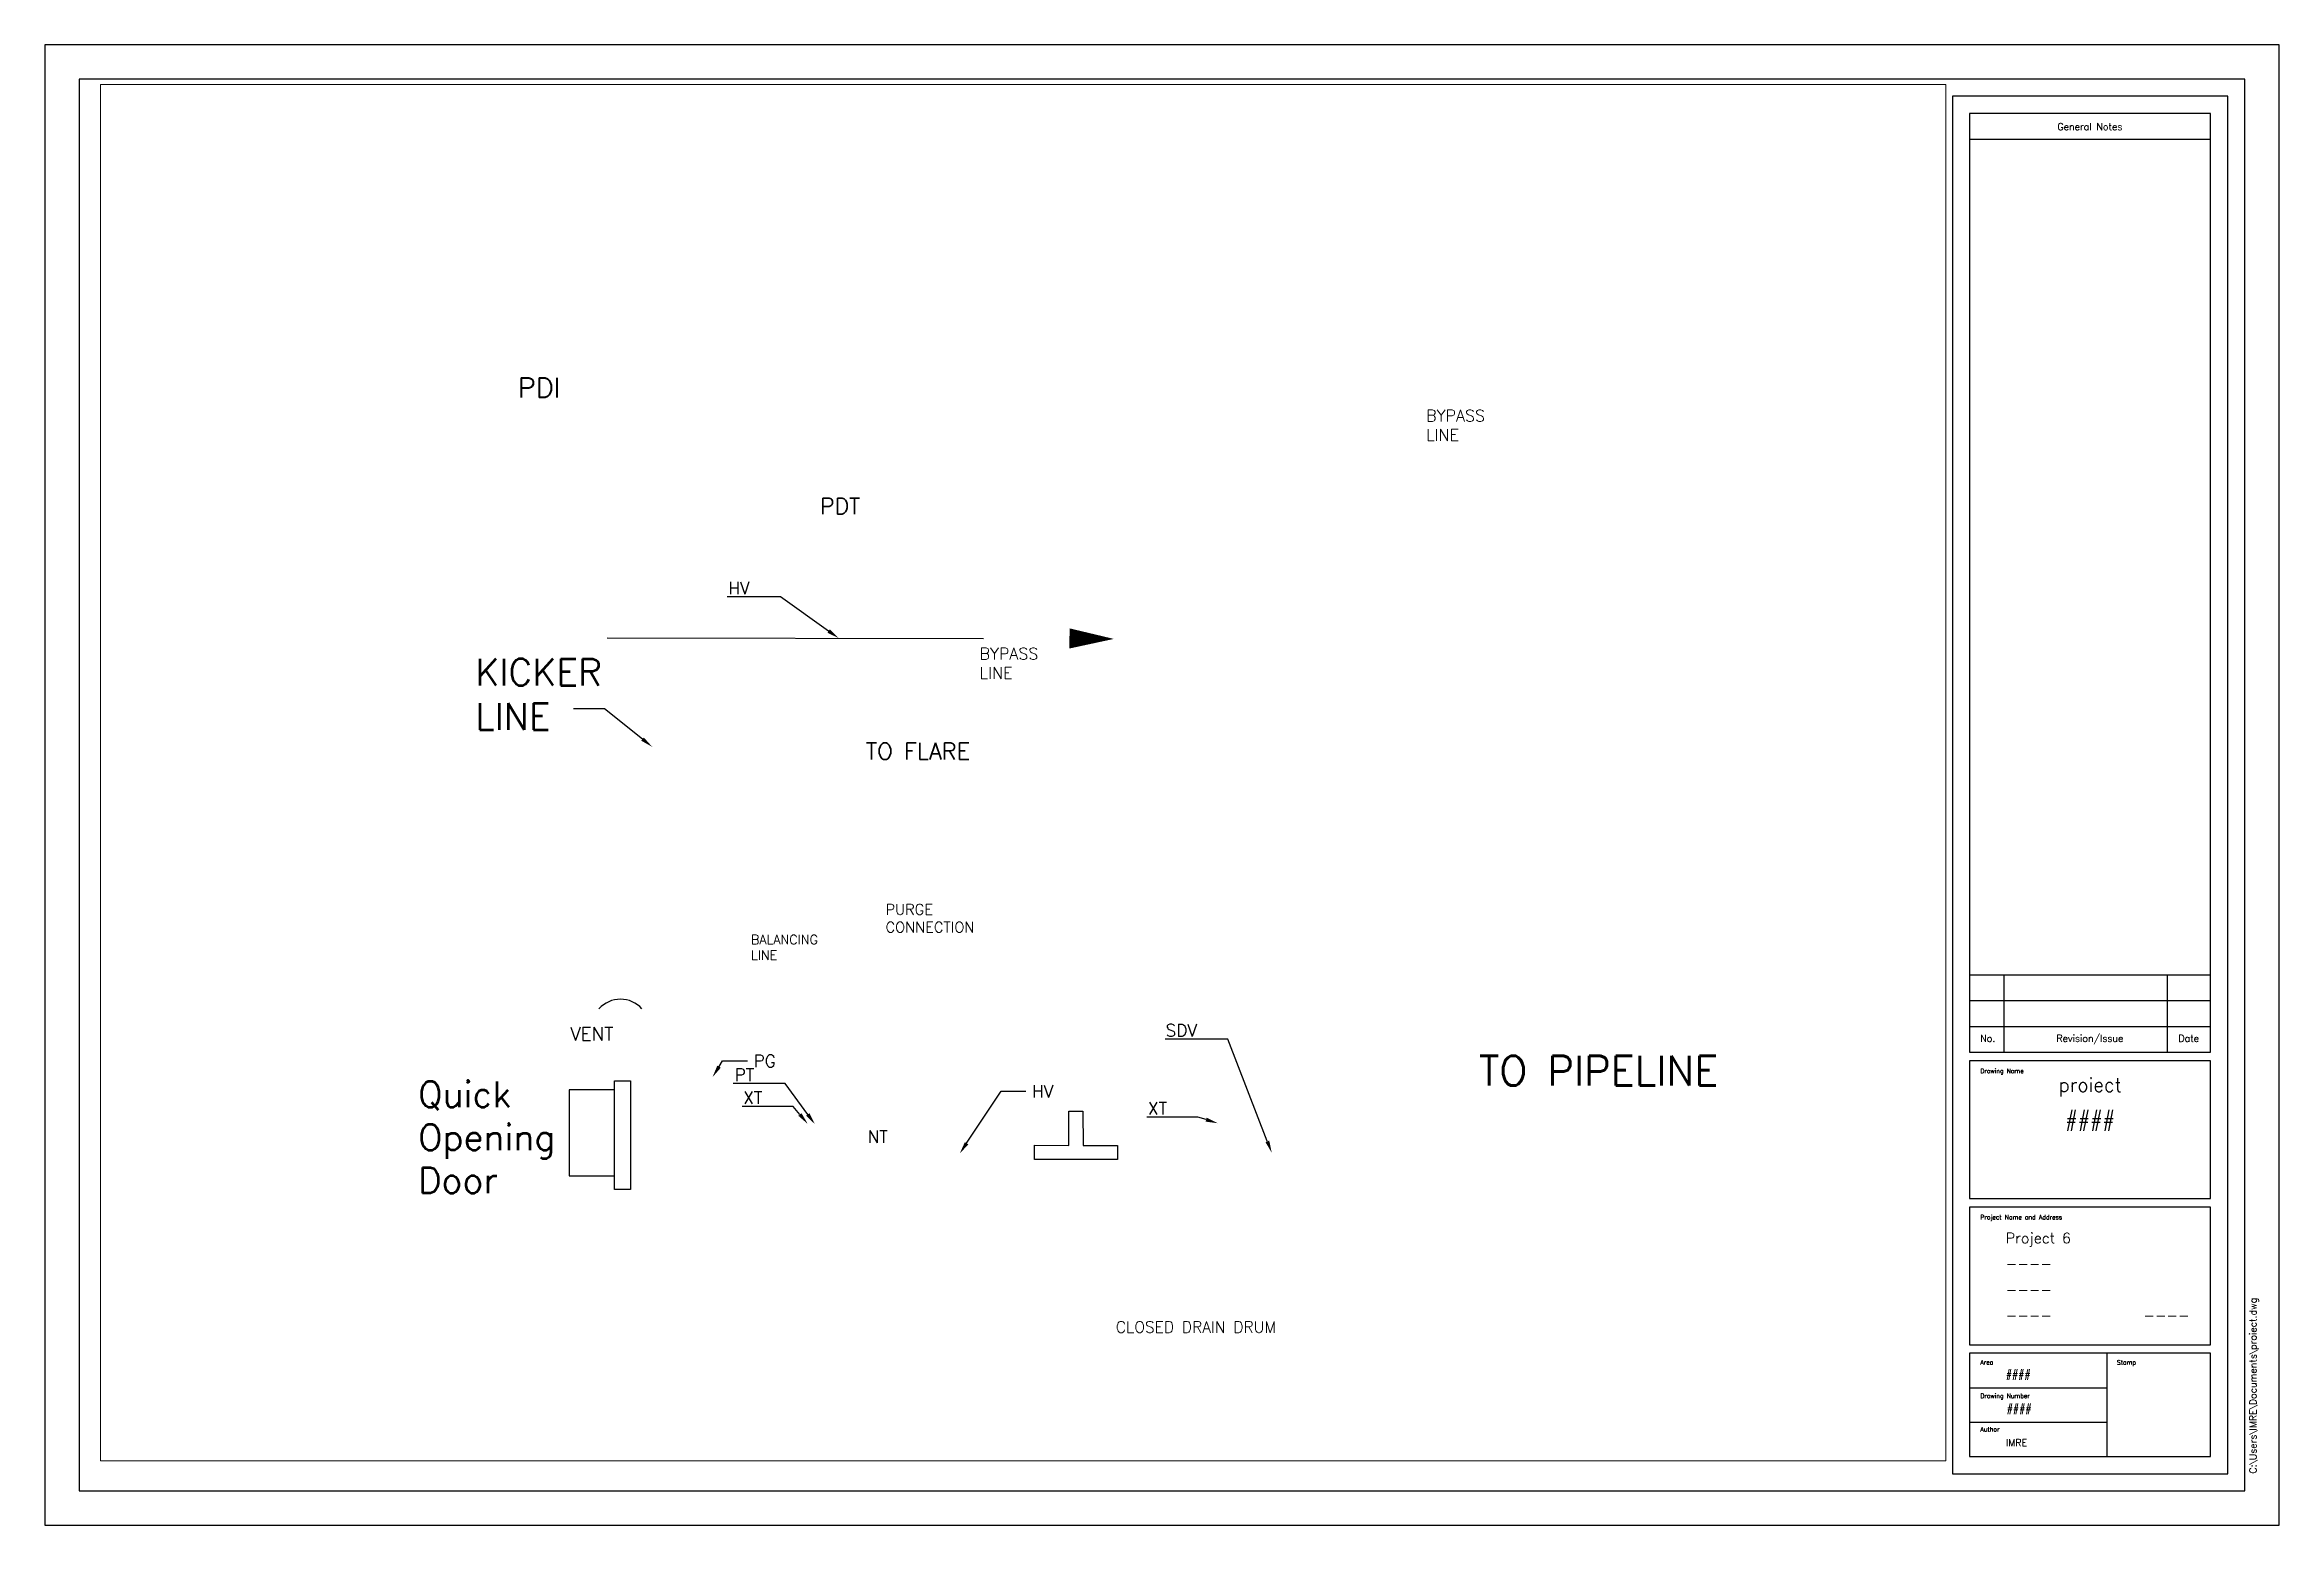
# Paper-space layout 'PID ANSI D Title Block' of a CAD drawing. Header units: inches. Extents: x 0 to 32.5, y 0 to 21.5.
# The model-space entities are those that its viewports show. They can reach past a viewport. Long polylines and large blocks are cut down to what shows.
import ezdxf
from ezdxf import colors
from ezdxf.entities.mleader import LeaderData, LeaderLine
from ezdxf.enums import TextEntityAlignment as Align
from ezdxf.math import Vec2, Vec3

# ---------------------------------------------------------------- set-up
doc = ezdxf.new("R2010")
doc.units = ezdxf.units.IN
doc.header["$MEASUREMENT"] = 0
doc.layers.add('Title Block', color=7, linetype='Continuous')
doc.styles.add('Roman', font='romans')
doc.styles.get("Standard").update_dxf_attribs({"font": 'romans.shx', "height": 0.1})

# ---------------------------------------------------------------- blocks, each defined once
blk = doc.blocks.new('PID ANSI D titleblock')
for p, q in [((32.473, 21.518), (0, 21.518)), ((0, 21.518), (0, 0)), ((32.473, 0), (32.473, 21.518)), ((31.973, 21.018), (0.5, 21.018)), ((0.5, 21.018), (0.5, 0.5)), ((31.973, 0.5), (31.973, 21.018)), ((31.723, 20.768), (27.723, 20.768)), ((27.723, 20.768), (27.723, 0.75)), ((31.473, 20.518), (27.973, 20.518)), ((27.973, 20.518), (27.973, 6.875)), ((31.473, 6.875), (31.473, 20.518)), ((31.723, 0.75), (31.723, 20.768)), ((27.973, 20.143), (31.473, 20.143)), ((27.973, 8), (31.473, 8)), ((28.473, 6.875), (28.473, 8)), ((30.848, 6.875), (30.848, 8)), ((27.973, 7.625), (31.473, 7.625)), ((27.973, 7.25), (31.473, 7.25)), ((27.973, 6.875), (31.473, 6.875)), ((31.473, 6.75), (27.973, 6.75)), ((27.973, 6.75), (27.973, 4.75)), ((31.473, 4.75), (31.473, 6.75)), ((27.973, 4.75), (31.473, 4.75)), ((31.473, 4.625), (27.973, 4.625)), ((27.973, 4.625), (27.973, 2.625)), ((31.473, 2.625), (31.473, 4.625)), ((27.973, 2.625), (31.473, 2.625)), ((31.473, 2.5), (27.973, 2.5)), ((27.973, 2.5), (27.973, 1)), ((29.973, 1), (29.973, 2.5)), ((31.473, 1), (31.473, 2.5)), ((27.973, 2), (29.973, 2)), ((27.973, 1.5), (29.973, 1.5)), ((27.973, 1), (31.473, 1)), ((27.723, 0.75), (31.723, 0.75)), ((0.5, 0.5), (31.973, 0.5)), ((0, 0), (32.473, 0))]:
    blk.add_line(p, q)
at = {"style": 'Roman'}
for s, p in [('General Notes', (29.721, 20.326)), ('Revision/Issue', (29.721, 7.078)), ('No.', (28.237, 7.078)), ('Date', (31.157, 7.078))]:
    blk.add_text(s, height=0.1, dxfattribs=at).set_placement(p, align=Align.MIDDLE_CENTER)
for s, p in [('Drawing Name', (28.129, 6.571)), ('Project Name and Address', (28.129, 4.446)), ('Area', (28.129, 2.335)), ('Stamp', (30.113, 2.335)), ('Drawing Number', (28.129, 1.849)), ('Author', (28.129, 1.363))]:
    blk.add_text(s, height=0.065, dxfattribs=at).set_placement(p)

msp = doc.modelspace()

# ---------------------------------------------------------------- linework, layer by layer
for p, q in [((7.285, 3.882), (7.285, 5.461)), ((7.285, 5.461), (7.518, 5.461)), ((7.518, 5.461), (7.518, 3.882)), ((7.518, 3.882), (7.285, 3.882))]:
    msp.add_line(p, q)
at = {"color": 5}
msp.add_lwpolyline([(13.895, 11.891, 0.293, 0, 0), (14.54, 11.884, 0, 0, 0)], format="xyseb", dxfattribs=at)
msp.add_lwpolyline([(7.178, 11.899), (12.645, 11.891)], dxfattribs=at)
at = {"color": 4}
msp.add_lwpolyline([(7.681, 6.508, 0.448028), (7.058, 6.509, 1.342765)], format="xyb", dxfattribs=at)
msp.add_lwpolyline([(7.285, 5.332), (6.624, 5.332), (6.624, 4.082), (7.285, 4.082)], close=True)
msp.add_lwpolyline([(13.388, 4.529), (13.888, 4.52), (13.888, 5.02), (14.088, 5.02), (14.094, 4.52), (14.594, 4.52), (14.594, 4.32), (13.388, 4.32), (13.388, 4.529)])

# ---------------------------------------------------------------- texts
at = {"attachment_point": 1}
for s, width, heights, insert, char_height in [('\\pt0.28819,0.86458;PDI', 0.7042, [0], (5.879, 15.68), 0.28819), ('BYPASS LINE', 1.35, [0], (19.079, 15.214), 0.16848), ('PDT', 0.6085, [0.272], (10.272, 13.932), 0.2336), ('BYPASS LINE', 1.35, [0], (12.59, 11.754), 0.16848), ('KICKER LINE', 2.0891, [0], (5.259, 11.596), 0.38747), ('TO FLARE', 1.7319, [0], (10.936, 10.372), 0.2405), ('PURGE\\PCONNECTION', 1.5897, [0], (11.222, 8.03), 0.1546), ('BALANCING LINE', 0.34092, [0.376], (9.267, 7.582), 0.13512), ('VENT', 0.4047, [0], (6.642, 6.243), 0.1942), ('TO PIPELINE', 3.75614, [0], (19.847, 5.823), 0.4294), ('Quick \\POpening \\PDoor', 1.10578, [1.624], (4.431, 5.453), 0.3747), ('NT', 0.3627, [0], (10.962, 4.738), 0.1798), ('CLOSED DRAIN DRUM', 3.20645, [0.221], (14.569, 1.966), 0.1646)]:
    msp.add_mtext_dynamic_manual_height_columns(s, width=width, gutter_width=0.5, heights=heights, dxfattribs=dict(at, insert=insert, char_height=char_height))

# ---------------------------------------------------------------- leaders
ml = msp.add_multileader_mtext('Standard')
ml.set_content('HV', color=256)
ml.set_leader_properties()
ml.build(insert=Vec2(0, 0))
ml.multileader.update_dxf_attribs({"text_right_attachment_type": 6, "dogleg_length": 0.36, "arrow_head_size": 0.18})
ctx = ml.context
ctx.base_point, ctx.char_height, ctx.arrow_head_size, ctx.landing_gap_size, ctx.plane_origin = Vec3(8.855, 12.623), 0.18, 0.18, 0.09, Vec3(10.542, 11.894)
ctx.right_attachment, ctx.text_align_type = 6, 2
notes = []
notes.append((ctx, [(0, (1, 1, 0), (9.695, 12.497), (-1, 0), 0.36, [(0, [(10.542, 11.894)], 0, [])])]))
ctx.mtext.insert, ctx.mtext.alignment, ctx.mtext.flow_direction = Vec3(9.245, 12.713), 3, 5
ml = msp.add_multileader_mtext('Standard')
ml.set_content('', color=256)
ml.set_leader_properties()
ml.build(insert=Vec2(0, 0))
ml.multileader.update_dxf_attribs({"text_right_attachment_type": 6, "dogleg_length": 0.36, "arrow_head_size": 0.18})
ctx = ml.context
ctx.base_point, ctx.char_height, ctx.arrow_head_size, ctx.landing_gap_size, ctx.plane_origin = Vec3(6.598, 10.96), 0.18, 0.18, 0.09, Vec3(7.832, 10.315)
ctx.right_attachment, ctx.text_align_type = 6, 2
notes.append((ctx, [(0, (1, 1, 0), (7.138, 10.87), (-1, 0), 0.36, [(0, [(7.832, 10.315)], 0, [])])]))
ctx.mtext.insert, ctx.mtext.alignment, ctx.mtext.flow_direction = Vec3(6.688, 11.05), 3, 5
ml = msp.add_multileader_mtext('Standard')
ml.set_content('SDV', color=256)
ml.set_leader_properties()
ml.build(insert=Vec2(0, 0))
ml.multileader.update_dxf_attribs({"text_right_attachment_type": 6, "dogleg_length": 0.36, "arrow_head_size": 0.18})
ctx = ml.context
ctx.base_point, ctx.char_height, ctx.arrow_head_size, ctx.landing_gap_size, ctx.plane_origin = Vec3(15.186, 6.195), 0.18, 0.18, 0.09, Vec3(16.835, 4.415)
ctx.right_attachment, ctx.text_align_type = 6, 2
notes.append((ctx, [(0, (1, 1, 0), (16.197, 6.069), (-1, 0), 0.36, [(0, [(16.835, 4.415)], 0, [])])]))
ctx.mtext.insert, ctx.mtext.alignment, ctx.mtext.flow_direction = Vec3(15.747, 6.285), 3, 5
ml = msp.add_multileader_mtext('Standard')
ml.set_content('PG', color=256)
ml.set_leader_properties()
ml.build(insert=Vec2(0, 0))
ml.multileader.update_dxf_attribs({"text_right_attachment_type": 6, "dogleg_length": 0.36, "arrow_head_size": 0.18})
ctx = ml.context
ctx.base_point, ctx.char_height, ctx.arrow_head_size, ctx.landing_gap_size, ctx.plane_origin = Vec3(9.214, 5.75), 0.18, 0.18, 0.09, Vec3(8.708, 5.515)
ctx.right_attachment = 6
notes.append((ctx, [(0, (1, 1, 0), (8.854, 5.75), (1, 0), 0.36, [(0, [(8.708, 5.515)], 0, [])])]))
ctx.mtext.insert, ctx.mtext.flow_direction = Vec3(9.304, 5.84), 5
ml = msp.add_multileader_mtext('Standard')
ml.set_content('PT', color=256)
ml.set_leader_properties()
ml.build(insert=Vec2(0, 0))
ml.multileader.update_dxf_attribs({"text_right_attachment_type": 6, "dogleg_length": 0.36, "arrow_head_size": 0.18})
ctx = ml.context
ctx.base_point, ctx.char_height, ctx.arrow_head_size, ctx.landing_gap_size, ctx.plane_origin = Vec3(8.95, 5.549), 0.18, 0.18, 0.09, Vec3(10.199, 4.828)
ctx.right_attachment, ctx.text_align_type = 6, 2
notes.append((ctx, [(0, (1, 1, 0), (9.764, 5.423), (-1, 0), 0.36, [(0, [(10.199, 4.828)], 0, [])])]))
ctx.mtext.insert, ctx.mtext.alignment, ctx.mtext.flow_direction = Vec3(9.314, 5.639), 3, 5
ml = msp.add_multileader_mtext('Standard')
ml.set_content('XT', color=256)
ml.set_leader_properties()
ml.build(insert=Vec2(0, 0))
ml.multileader.update_dxf_attribs({"text_right_attachment_type": 6, "dogleg_length": 0.36, "arrow_head_size": 0.18})
ctx = ml.context
ctx.base_point, ctx.char_height, ctx.arrow_head_size, ctx.landing_gap_size, ctx.plane_origin = Vec3(9.067, 5.217), 0.18, 0.18, 0.09, Vec3(10.093, 4.833)
ctx.right_attachment, ctx.text_align_type = 6, 2
notes.append((ctx, [(0, (1, 1, 0), (9.881, 5.091), (-1, 0), 0.36, [(0, [(10.093, 4.833)], 0, [])])]))
ctx.mtext.insert, ctx.mtext.alignment, ctx.mtext.flow_direction = Vec3(9.431, 5.307), 3, 5
ml = msp.add_multileader_mtext('Standard')
ml.set_content('HV', color=256)
ml.set_leader_properties()
ml.build(insert=Vec2(0, 0))
ml.multileader.update_dxf_attribs({"text_right_attachment_type": 6, "dogleg_length": 0.36, "arrow_head_size": 0.18})
ctx = ml.context
ctx.base_point, ctx.char_height, ctx.arrow_head_size, ctx.landing_gap_size, ctx.plane_origin = Vec3(13.262, 5.311), 0.18, 0.18, 0.09, Vec3(12.3, 4.404)
ctx.right_attachment = 6
notes.append((ctx, [(0, (1, 1, 0), (12.902, 5.311), (1, 0), 0.36, [(0, [(12.3, 4.404)], 0, [])])]))
ctx.mtext.insert, ctx.mtext.flow_direction = Vec3(13.352, 5.401), 5
ml = msp.add_multileader_mtext('Standard')
ml.set_content('XT', color=256)
ml.set_leader_properties()
ml.build(insert=Vec2(0, 0))
ml.multileader.update_dxf_attribs({"text_right_attachment_type": 6, "dogleg_length": 0.36, "arrow_head_size": 0.18})
ctx = ml.context
ctx.base_point, ctx.char_height, ctx.arrow_head_size, ctx.landing_gap_size, ctx.plane_origin = Vec3(14.948, 5.06), 0.18, 0.18, 0.09, Vec3(16.053, 4.845)
ctx.right_attachment, ctx.text_align_type = 6, 2
notes.append((ctx, [(0, (1, 1, 0), (15.762, 4.934), (-1, 0), 0.36, [(0, [(16.053, 4.845)], 0, [])])]))
ctx.mtext.insert, ctx.mtext.alignment, ctx.mtext.flow_direction = Vec3(15.312, 5.15), 3, 5
for ctx, leaders in notes:
    for number, flags, end, landing, length, lines in leaders:
        leader = LeaderData()
        leader.index, (leader.has_last_leader_line, leader.has_dogleg_vector, leader.attachment_direction) = number, flags
        leader.last_leader_point, leader.dogleg_vector, leader.dogleg_length = Vec3(end), Vec3(landing), length
        for number, points, colour, breaks in lines:
            line = LeaderLine()
            line.index, line.vertices, line.color, line.breaks = number, Vec3.list(points), colors.encode_raw_color(colour), breaks
            leader.lines.append(line)
        ctx.leaders.append(leader)

psp = doc.layouts.new('PID ANSI D Title Block')

# ---------------------------------------------------------------- block references
at = {"layer": 'Title Block'}
psp.add_blockref('PID ANSI D titleblock', (0, 0), dxfattribs=at)

# ---------------------------------------------------------------- texts
for s, insert, char_height, attachment_point in [('proiect', (29.723, 6.5), 0.2, 2), ('Project 6', (28.5, 4.25), 0.15, 1), ('----', (28.5, 3.875), 0.15, 1), ('----', (28.5, 3.5), 0.15, 1), ('----', (28.5, 3.125), 0.15, 1), ('----', (30.5, 3.125), 0.15, 1), ('####', (28.5, 2.25), 0.1, 1), ('####', (28.513, 1.75), 0.1, 1), ('IMRE', (28.5, 1.25), 0.1, 1)]:
    psp.add_mtext(s, dxfattribs=dict(at, insert=insert, char_height=char_height, attachment_point=attachment_point))
at = {"layer": 'Title Block', "insert": (29.723, 6), "char_height": 0.2, "width": 3.30274, "attachment_point": 2}
psp.add_mtext('####', dxfattribs=at)
at = {"layer": 'Title Block', "insert": (32.041, 0.752), "char_height": 0.1, "attachment_point": 1, "rotation": 90}
psp.add_mtext('C:\\\\Users\\\\IMRE\\\\Documents\\\\proiect.dwg', dxfattribs=at)

# ---------------------------------------------------------------- viewports
at = {"layer": '0', "color": 2}
psp.add_viewport(center=(14.219, 10.938), size=(26.812, 20), view_center_point=(13.222, 9.94), view_height=20, dxfattribs=at)

doc.saveas('drawing.dxf')
